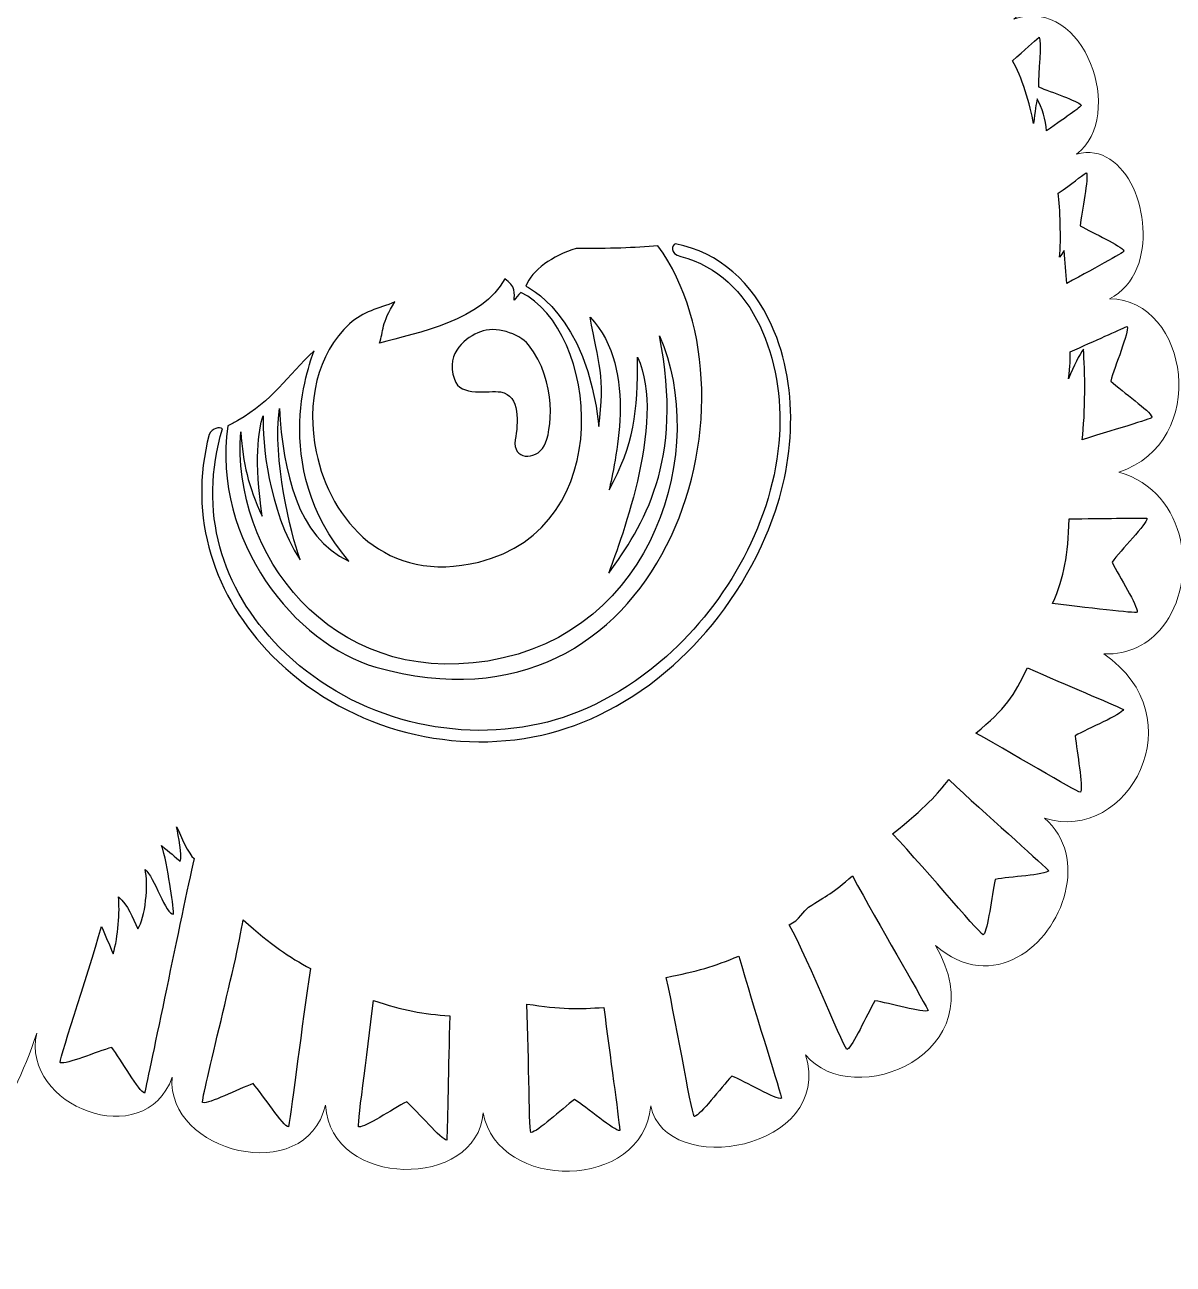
# Model space of a CAD drawing. Header units: centimetres. Extents: x -27.2 to 31.2, y -37.1 to 12.1.
# Drawn here: x 3.75 to 7.503, y -19.382 to -15.332 of the extents above; entities that cross this region are included whole.
import ezdxf

# ---------------------------------------------------------------- set-up
doc = ezdxf.new("R2010")
doc.units = ezdxf.units.CM
doc.header["$MEASUREMENT"] = 0
doc.layers.add('engrav 9', color=7, linetype='Continuous')
doc.layers.add('layer 9', color=7, linetype='Continuous')

msp = doc.modelspace()

# ---------------------------------------------------------------- linework, layer by layer
at = {"layer": 'engrav 9'}
for points, knots in [([(7.08903, -15.67859), (7.15721, -15.63089), (7.20923, -15.59423), (7.20134, -15.59499), (7.20134, -15.59499), (7.19091, -15.57995), (7.10414, -15.55321), (7.06228, -15.53486), (7.06228, -15.53486), (7.06126, -15.49318), (7.0743, -15.38495), (7.06413, -15.37313), (7.06413, -15.37313), (7.04798, -15.3866), (7.01666, -15.41456), (6.97765, -15.44956), (6.97765, -15.44956), (7.00614, -15.49846), (7.03685, -15.59484), (7.04617, -15.65491), (7.04617, -15.65491), (7.05157, -15.61432), (7.05474, -15.58994), (7.05802, -15.57391), (7.05802, -15.57391), (7.07263, -15.60266), (7.08787, -15.64336), (7.08903, -15.67859)], [0, 0, 0, 0, 0.125, 0.125, 0.125, 0.125, 0.25, 0.25, 0.25, 0.25, 0.375, 0.375, 0.375, 0.375, 0.5, 0.5, 0.5, 0.5, 0.625, 0.625, 0.625, 0.625, 0.75, 0.75, 0.75, 0.75, 1, 1, 1, 1]), ([(7.1546, -16.17741), (7.25851, -16.1207), (7.35186, -16.07094), (7.34131, -16.07074), (7.34131, -16.07074), (7.3318, -16.05327), (7.24161, -16.01376), (7.19873, -15.98883), (7.19873, -15.98883), (7.20224, -15.94396), (7.22822, -15.82941), (7.21862, -15.81547), (7.21862, -15.81547), (7.19993, -15.8278), (7.17239, -15.8505), (7.12719, -15.88281), (7.12719, -15.88281), (7.13328, -15.92991), (7.13642, -16.03391), (7.13156, -16.0915), (7.13156, -16.0915), (7.138, -16.08316), (7.14019, -16.08069), (7.14621, -16.06969), (7.14621, -16.06969), (7.15039, -16.10863), (7.15206, -16.14159), (7.1546, -16.17741)], [0, 0, 0, 0, 0.125, 0.125, 0.125, 0.125, 0.25, 0.25, 0.25, 0.25, 0.375, 0.375, 0.375, 0.375, 0.5, 0.5, 0.5, 0.5, 0.625, 0.625, 0.625, 0.625, 0.75, 0.75, 0.75, 0.75, 1, 1, 1, 1]), ([(5.87679, -16.04822), (6.0194, -16.07485), (6.12815, -16.17659), (6.19026, -16.31375), (6.19026, -16.31375), (6.28735, -16.52819), (6.26372, -16.79062), (6.17185, -17.00236), (6.17185, -17.00236), (6.095, -17.17945), (5.98813, -17.31951), (5.87006, -17.42459), (5.87006, -17.42459), (5.73224, -17.54721), (5.57886, -17.62234), (5.43979, -17.65319), (5.43979, -17.65319), (5.12977, -17.72197), (4.78895, -17.62702), (4.5586, -17.39382), (4.5586, -17.39382), (4.36974, -17.2027), (4.28125, -16.94139), (4.35281, -16.67087), (4.35281, -16.67087), (4.36348, -16.65043), (4.38572, -16.6447), (4.39606, -16.65207), (4.39606, -16.65207), (4.31644, -16.92337), (4.39068, -17.17234), (4.58284, -17.36678), (4.58284, -17.36678), (4.80487, -17.59154), (5.13388, -17.68289), (5.43263, -17.61664), (5.43263, -17.61664), (5.56646, -17.58697), (5.71428, -17.51443), (5.84747, -17.39594), (5.84747, -17.39594), (6.04401, -17.22105), (6.19915, -16.94995), (6.21596, -16.67398), (6.21596, -16.67398), (6.23064, -16.43352), (6.13652, -16.15166), (5.89381, -16.08957), (5.89381, -16.08957), (5.85632, -16.08005), (5.86321, -16.05026), (5.87679, -16.04822)], [0, 0, 0, 0, 0.0714286, 0.0714286, 0.0714286, 0.0714286, 0.1428571, 0.1428571, 0.1428571, 0.1428571, 0.2142857, 0.2142857, 0.2142857, 0.2142857, 0.2857143, 0.2857143, 0.2857143, 0.2857143, 0.3571429, 0.3571429, 0.3571429, 0.3571429, 0.4285714, 0.4285714, 0.4285714, 0.4285714, 0.5, 0.5, 0.5, 0.5, 0.5714286, 0.5714286, 0.5714286, 0.5714286, 0.6428571, 0.6428571, 0.6428571, 0.6428571, 0.7142857, 0.7142857, 0.7142857, 0.7142857, 0.7857143, 0.7857143, 0.7857143, 0.7857143, 0.8571429, 0.8571429, 0.8571429, 0.8571429, 1, 1, 1, 1]), ([(4.8972, -17.43114), (4.63518, -17.35666), (4.36035, -17.01735), (4.41368, -16.64321), (4.41368, -16.64321), (4.42522, -16.63722), (4.43621, -16.63111), (4.4466, -16.62518), (4.4466, -16.62518), (4.55867, -16.56124), (4.60801, -16.47997), (4.69547, -16.39795), (4.69547, -16.39795), (4.68904, -16.41912), (4.54075, -16.76954), (4.80875, -17.08457), (4.80875, -17.08457), (4.64043, -17.00728), (4.5938, -16.79017), (4.58208, -16.58608), (4.58208, -16.58608), (4.5599, -16.7531), (4.61777, -16.98832), (4.64943, -17.08016), (4.64943, -17.08016), (4.54447, -16.91681), (4.52632, -16.69324), (4.52891, -16.61053), (4.52891, -16.61053), (4.5123, -16.65868), (4.49974, -16.75622), (4.52595, -16.93815), (4.52595, -16.93815), (4.47921, -16.838), (4.46353, -16.76791), (4.4559, -16.66232), (4.4559, -16.66232), (4.4247, -17.05573), (4.74554, -17.495), (5.26277, -17.4112), (5.26277, -17.4112), (5.81456, -17.32179), (5.98445, -16.70905), (5.82364, -16.34892), (5.82364, -16.34892), (5.90681, -16.76097), (5.7686, -16.97193), (5.65809, -17.12417), (5.65809, -17.12417), (5.68229, -17.05519), (5.85226, -16.62619), (5.75193, -16.41822), (5.75193, -16.41822), (5.755, -16.59706), (5.73914, -16.70449), (5.65999, -16.85177), (5.65999, -16.85177), (5.67421, -16.77315), (5.7602, -16.45833), (5.59716, -16.28761), (5.59716, -16.28761), (5.62502, -16.43556), (5.64707, -16.48261), (5.62546, -16.64521), (5.62546, -16.64521), (5.58797, -16.27311), (5.38708, -16.18735), (5.38741, -16.18645), (5.38741, -16.18645), (5.40758, -16.13282), (5.47374, -16.0875), (5.55205, -16.06299), (5.55205, -16.06299), (5.66175, -16.06393), (5.74156, -16.06154), (5.819, -16.05441), (5.819, -16.05441), (6.1871, -16.5644), (5.83393, -17.69739), (4.8972, -17.43114)], [0, 0, 0, 0, 0.047619, 0.047619, 0.047619, 0.047619, 0.0952381, 0.0952381, 0.0952381, 0.0952381, 0.1428571, 0.1428571, 0.1428571, 0.1428571, 0.1904762, 0.1904762, 0.1904762, 0.1904762, 0.2380952, 0.2380952, 0.2380952, 0.2380952, 0.2857143, 0.2857143, 0.2857143, 0.2857143, 0.3333333, 0.3333333, 0.3333333, 0.3333333, 0.3809524, 0.3809524, 0.3809524, 0.3809524, 0.4285714, 0.4285714, 0.4285714, 0.4285714, 0.4761905, 0.4761905, 0.4761905, 0.4761905, 0.5238095, 0.5238095, 0.5238095, 0.5238095, 0.5714286, 0.5714286, 0.5714286, 0.5714286, 0.6190476, 0.6190476, 0.6190476, 0.6190476, 0.6666667, 0.6666667, 0.6666667, 0.6666667, 0.7142857, 0.7142857, 0.7142857, 0.7142857, 0.7619048, 0.7619048, 0.7619048, 0.7619048, 0.8095238, 0.8095238, 0.8095238, 0.8095238, 0.8571429, 0.8571429, 0.8571429, 0.8571429, 0.9047619, 0.9047619, 0.9047619, 0.9047619, 1, 1, 1, 1]), ([(5.23354, -17.08777), (4.93003, -17.1625), (4.74881, -16.95265), (4.70248, -16.72811), (4.70248, -16.72811), (4.6695, -16.5682), (4.70537, -16.40618), (4.81135, -16.30945), (4.81135, -16.30945), (4.85679, -16.26798), (4.90432, -16.26011), (4.95954, -16.23802), (4.95954, -16.23802), (4.91403, -16.30567), (4.92342, -16.33444), (4.90864, -16.37271), (4.90864, -16.37271), (5.03214, -16.33914), (5.24998, -16.29671), (5.31823, -16.16208), (5.31823, -16.16208), (5.35436, -16.18362), (5.35122, -16.214), (5.34872, -16.23155), (5.34872, -16.23155), (5.35543, -16.22498), (5.36273, -16.21643), (5.37083, -16.20663), (5.37083, -16.20663), (5.62281, -16.32733), (5.69336, -16.97459), (5.23354, -17.08777)], [0, 0, 0, 0, 0.1111111, 0.1111111, 0.1111111, 0.1111111, 0.2222222, 0.2222222, 0.2222222, 0.2222222, 0.3333333, 0.3333333, 0.3333333, 0.3333333, 0.4444444, 0.4444444, 0.4444444, 0.4444444, 0.5555556, 0.5555556, 0.5555556, 0.5555556, 0.6666667, 0.6666667, 0.6666667, 0.6666667, 0.7777778, 0.7777778, 0.7777778, 0.7777778, 1, 1, 1, 1]), ([(5.15375, -16.49054), (5.12369, -16.39873), (5.19399, -16.3536), (5.23868, -16.33538), (5.23868, -16.33538), (5.286, -16.31609), (5.36493, -16.33932), (5.39594, -16.37797), (5.39594, -16.37797), (5.49146, -16.49701), (5.47197, -16.66406), (5.44701, -16.70849), (5.44701, -16.70849), (5.41921, -16.75796), (5.34227, -16.75439), (5.35292, -16.68853), (5.35292, -16.68853), (5.3616, -16.63479), (5.37127, -16.54347), (5.30441, -16.53202), (5.30441, -16.53202), (5.26717, -16.52566), (5.17346, -16.55079), (5.15375, -16.49054)], [0, 0, 0, 0, 0.1428571, 0.1428571, 0.1428571, 0.1428571, 0.2857143, 0.2857143, 0.2857143, 0.2857143, 0.4285714, 0.4285714, 0.4285714, 0.4285714, 0.5714286, 0.5714286, 0.5714286, 0.5714286, 0.7142857, 0.7142857, 0.7142857, 0.7142857, 1, 1, 1, 1]), ([(7.205, -16.68803), (7.33162, -16.64852), (7.44462, -16.6164), (7.43304, -16.6138), (7.43304, -16.6138), (7.42631, -16.59338), (7.33876, -16.53229), (7.29829, -16.49677), (7.29829, -16.49677), (7.31057, -16.45017), (7.35981, -16.33497), (7.35234, -16.31819), (7.35234, -16.31819), (7.32165, -16.33068), (7.25019, -16.3633), (7.16584, -16.40144), (7.16584, -16.40144), (7.16647, -16.42565), (7.16605, -16.44349), (7.16089, -16.48928), (7.16089, -16.48928), (7.1777, -16.44484), (7.19544, -16.41203), (7.20904, -16.392), (7.20904, -16.392), (7.21519, -16.45879), (7.21594, -16.60466), (7.205, -16.68803)], [0, 0, 0, 0, 0.125, 0.125, 0.125, 0.125, 0.25, 0.25, 0.25, 0.25, 0.375, 0.375, 0.375, 0.375, 0.5, 0.5, 0.5, 0.5, 0.625, 0.625, 0.625, 0.625, 0.75, 0.75, 0.75, 0.75, 1, 1, 1, 1]), ([(7.1085, -17.22376), (7.25291, -17.23979), (7.39559, -17.25859), (7.3849, -17.25081), (7.3849, -17.25081), (7.38608, -17.2292), (7.32723, -17.13719), (7.30262, -17.08794), (7.30262, -17.08794), (7.33078, -17.04989), (7.41781, -16.96346), (7.41694, -16.94494), (7.41694, -16.94494), (7.37801, -16.94384), (7.27597, -16.94558), (7.16246, -16.94657), (7.16246, -16.94657), (7.15856, -17.06967), (7.14782, -17.13036), (7.1085, -17.22376)], [0, 0, 0, 0, 0.1666667, 0.1666667, 0.1666667, 0.1666667, 0.3333333, 0.3333333, 0.3333333, 0.3333333, 0.5, 0.5, 0.5, 0.5, 0.6666667, 0.6666667, 0.6666667, 0.6666667, 1, 1, 1, 1]), ([(6.85725, -17.6467), (7.00531, -17.72876), (7.20884, -17.85356), (7.2, -17.83914), (7.2, -17.83914), (7.20888, -17.81963), (7.18769, -17.71074), (7.18272, -17.65523), (7.18272, -17.65523), (7.22245, -17.63151), (7.334, -17.58705), (7.3399, -17.56958), (7.3399, -17.56958), (7.29563, -17.54863), (7.15957, -17.49201), (7.02605, -17.43387), (7.02605, -17.43387), (6.98202, -17.52467), (6.95538, -17.56834), (6.85725, -17.6467)], [0, 0, 0, 0, 0.1666667, 0.1666667, 0.1666667, 0.1666667, 0.3333333, 0.3333333, 0.3333333, 0.3333333, 0.5, 0.5, 0.5, 0.5, 0.6666667, 0.6666667, 0.6666667, 0.6666667, 1, 1, 1, 1]), ([(6.58538, -17.97565), (6.70236, -18.10088), (6.88736, -18.32334), (6.8829, -18.30523), (6.8829, -18.30523), (6.89714, -18.2897), (6.90942, -18.17929), (6.92124, -18.12493), (6.92124, -18.12493), (6.96595, -18.11575), (7.08503, -18.11094), (7.09581, -18.09635), (7.09581, -18.09635), (7.0524, -18.05423), (6.89626, -17.91686), (6.76932, -17.79879), (6.76932, -17.79879), (6.73273, -17.84559), (6.69424, -17.89061), (6.58538, -17.97565)], [0, 0, 0, 0, 0.1666667, 0.1666667, 0.1666667, 0.1666667, 0.3333333, 0.3333333, 0.3333333, 0.3333333, 0.5, 0.5, 0.5, 0.5, 0.6666667, 0.6666667, 0.6666667, 0.6666667, 1, 1, 1, 1]), ([(4.0393, -18.36754), (4.02401, -18.33499), (4.01573, -18.31065), (4.00058, -18.27871), (4.00058, -18.27871), (3.95492, -18.44486), (3.85356, -18.73734), (3.8669, -18.72407), (3.8669, -18.72407), (3.88654, -18.72993), (3.98379, -18.68865), (4.03441, -18.67372), (4.03441, -18.67372), (4.06337, -18.71109), (4.12417, -18.8199), (4.1414, -18.82299), (4.1414, -18.82299), (4.15704, -18.75599), (4.26292, -18.2389), (4.30318, -18.05647), (4.30318, -18.05647), (4.28621, -18.04444), (4.25975, -17.98302), (4.24627, -17.9527), (4.24627, -17.9527), (4.25272, -17.98504), (4.26352, -18.04375), (4.25841, -18.0668), (4.25841, -18.0668), (4.24146, -18.0506), (4.22441, -18.03692), (4.19643, -18.01409), (4.19643, -18.01409), (4.20887, -18.04491), (4.21669, -18.09564), (4.22385, -18.14061), (4.22385, -18.14061), (4.23035, -18.18136), (4.23718, -18.21724), (4.23579, -18.23838), (4.23579, -18.23838), (4.21252, -18.24292), (4.17233, -18.11438), (4.14297, -18.09225), (4.14297, -18.09225), (4.15572, -18.13782), (4.14388, -18.2539), (4.11922, -18.28632), (4.11922, -18.28632), (4.10283, -18.24852), (4.08687, -18.20942), (4.05636, -18.18226), (4.05636, -18.18226), (4.06124, -18.23045), (4.05555, -18.31155), (4.0393, -18.36754)], [0, 0, 0, 0, 0.0666667, 0.0666667, 0.0666667, 0.0666667, 0.1333333, 0.1333333, 0.1333333, 0.1333333, 0.2, 0.2, 0.2, 0.2, 0.2666667, 0.2666667, 0.2666667, 0.2666667, 0.3333333, 0.3333333, 0.3333333, 0.3333333, 0.4, 0.4, 0.4, 0.4, 0.4666667, 0.4666667, 0.4666667, 0.4666667, 0.5333333, 0.5333333, 0.5333333, 0.5333333, 0.6, 0.6, 0.6, 0.6, 0.6666667, 0.6666667, 0.6666667, 0.6666667, 0.7333333, 0.7333333, 0.7333333, 0.7333333, 0.8, 0.8, 0.8, 0.8, 0.8666667, 0.8666667, 0.8666667, 0.8666667, 1, 1, 1, 1]), ([(6.24781, -18.27362), (6.31236, -18.38867), (6.43648, -18.70226), (6.43787, -18.67987), (6.43787, -18.67987), (6.45598, -18.6699), (6.50046, -18.56925), (6.52784, -18.52163), (6.52784, -18.52163), (6.57303, -18.52793), (6.68742, -18.5633), (6.70199, -18.55307), (6.70199, -18.55307), (6.67031, -18.49279), (6.54257, -18.27594), (6.45459, -18.1135), (6.45459, -18.1135), (6.38925, -18.16964), (6.36999, -18.1782), (6.31132, -18.21576), (6.31132, -18.21576), (6.29452, -18.22652), (6.28025, -18.25877), (6.24781, -18.27362)], [0, 0, 0, 0, 0.1428571, 0.1428571, 0.1428571, 0.1428571, 0.2857143, 0.2857143, 0.2857143, 0.2857143, 0.4285714, 0.4285714, 0.4285714, 0.4285714, 0.5714286, 0.5714286, 0.5714286, 0.5714286, 0.7142857, 0.7142857, 0.7142857, 0.7142857, 1, 1, 1, 1]), ([(4.46336, -18.25703), (4.44468, -18.3895), (4.3175, -18.87068), (4.33195, -18.8543), (4.33195, -18.8543), (4.35191, -18.85877), (4.44639, -18.81077), (4.49597, -18.79233), (4.49597, -18.79233), (4.52718, -18.82759), (4.59461, -18.93191), (4.612, -18.93378), (4.612, -18.93378), (4.62345, -18.86582), (4.65537, -18.60126), (4.68419, -18.41639), (4.68419, -18.41639), (4.61175, -18.37777), (4.55923, -18.34197), (4.46336, -18.25703)], [0, 0, 0, 0, 0.1666667, 0.1666667, 0.1666667, 0.1666667, 0.3333333, 0.3333333, 0.3333333, 0.3333333, 0.5, 0.5, 0.5, 0.5, 0.6666667, 0.6666667, 0.6666667, 0.6666667, 1, 1, 1, 1]), ([(5.84582, -18.44499), (5.88401, -18.6153), (5.93353, -18.91806), (5.93875, -18.89986), (5.93875, -18.89986), (5.95853, -18.89455), (6.02342, -18.80727), (6.06027, -18.76753), (6.06027, -18.76753), (6.10294, -18.78457), (6.20676, -18.84667), (6.22315, -18.84021), (6.22315, -18.84021), (6.20597, -18.77665), (6.1337, -18.55182), (6.08298, -18.3753), (6.08298, -18.3753), (6.00133, -18.40925), (5.94786, -18.42554), (5.84582, -18.44499)], [0, 0, 0, 0, 0.1666667, 0.1666667, 0.1666667, 0.1666667, 0.3333333, 0.3333333, 0.3333333, 0.3333333, 0.5, 0.5, 0.5, 0.5, 0.6666667, 0.6666667, 0.6666667, 0.6666667, 1, 1, 1, 1]), ([(4.88915, -18.52081), (4.86972, -18.69742), (4.83243, -18.94782), (4.84219, -18.93366), (4.84219, -18.93366), (4.8625, -18.93557), (4.95088, -18.8759), (4.99803, -18.85129), (4.99803, -18.85129), (5.033, -18.88234), (5.1117, -18.97732), (5.12917, -18.97697), (5.12917, -18.97697), (5.13222, -18.92033), (5.13388, -18.73745), (5.13867, -18.57019), (5.13867, -18.57019), (5.05259, -18.5656), (4.98577, -18.55229), (4.88915, -18.52081)], [0, 0, 0, 0, 0.1666667, 0.1666667, 0.1666667, 0.1666667, 0.3333333, 0.3333333, 0.3333333, 0.3333333, 0.5, 0.5, 0.5, 0.5, 0.6666667, 0.6666667, 0.6666667, 0.6666667, 1, 1, 1, 1]), ([(5.39065, -18.53223), (5.39805, -18.70967), (5.39736, -18.96718), (5.40476, -18.9517), (5.40476, -18.9517), (5.42511, -18.95011), (5.50328, -18.87611), (5.54607, -18.84375), (5.54607, -18.84375), (5.58531, -18.8684), (5.67739, -18.94869), (5.69459, -18.94536), (5.69459, -18.94536), (5.68899, -18.88903), (5.66295, -18.70877), (5.64234, -18.5431), (5.64234, -18.5431), (5.56071, -18.54894), (5.50131, -18.54952), (5.39065, -18.53223)], [0, 0, 0, 0, 0.1666667, 0.1666667, 0.1666667, 0.1666667, 0.3333333, 0.3333333, 0.3333333, 0.3333333, 0.5, 0.5, 0.5, 0.5, 0.6666667, 0.6666667, 0.6666667, 0.6666667, 1, 1, 1, 1])]:
    msp.add_open_spline(points, degree=3, knots=knots, dxfattribs=at)
at = {"layer": 'layer 9', "color": 1, "lineweight": 9}
msp.add_open_spline([(3.44172, -13.41899), (4.46938, -13.34475), (5.04729, -13.77605), (5.52298, -13.51547), (5.52298, -13.51547), (5.49267, -13.61005), (5.4601, -13.6642), (5.39946, -13.72581), (5.39946, -13.72581), (5.59035, -13.66878), (5.80006, -13.54506), (5.91919, -13.38433), (5.91919, -13.38433), (5.91919, -13.52887), (5.88667, -13.59836), (5.85191, -13.71253), (5.85191, -13.71253), (6.17563, -13.36454), (6.55201, -12.70784), (7.04609, -12.57107), (7.04609, -12.57107), (7.02985, -12.62648), (6.95138, -12.84856), (6.95311, -12.9096), (6.95311, -12.9096), (7.00462, -12.87849), (7.29943, -12.69286), (7.37822, -12.62751), (7.37822, -12.62751), (7.37822, -12.77135), (7.29829, -12.97864), (7.15367, -13.15151), (7.15367, -13.15151), (7.34802, -13.0349), (7.54944, -12.86392), (7.59114, -12.64694), (7.59114, -12.64694), (7.67314, -13.015), (7.54199, -13.39095), (7.31649, -13.69366), (7.31649, -13.69366), (7.4386, -13.64461), (7.53058, -13.58431), (7.59497, -13.47947), (7.59497, -13.47947), (7.54821, -14.08647), (6.62687, -14.58987), (6.7417, -14.84597), (6.7417, -14.84597), (7.0457, -14.83492), (7.11189, -15.21523), (6.98183, -15.31365), (6.98183, -15.31365), (7.2152, -15.2346), (7.34887, -15.63207), (7.18703, -15.75468), (7.18703, -15.75468), (7.35077, -15.70982), (7.44908, -15.9673), (7.38412, -16.12721), (7.38412, -16.12721), (7.36663, -16.17025), (7.33729, -16.20624), (7.29424, -16.22736), (7.29424, -16.22736), (7.55557, -16.23052), (7.62351, -16.69684), (7.32452, -16.79403), (7.32452, -16.79403), (7.55381, -16.85817), (7.58549, -17.15038), (7.46765, -17.2997), (7.46765, -17.2997), (7.42365, -17.35546), (7.35879, -17.3913), (7.27558, -17.38793), (7.27558, -17.38793), (7.57872, -17.59275), (7.35796, -18.01031), (7.08214, -17.9249), (7.08214, -17.9249), (7.22859, -18.05062), (7.14567, -18.29666), (6.99307, -18.37951), (6.99307, -18.37951), (6.91502, -18.42189), (6.81869, -18.42158), (6.72553, -18.3406), (6.72553, -18.3406), (6.93382, -18.69613), (6.45413, -18.88531), (6.30137, -18.69824), (6.30137, -18.69824), (6.3946, -19.01041), (5.84383, -19.10426), (5.79562, -18.86526), (5.79562, -18.86526), (5.76999, -19.1438), (5.29575, -19.1472), (5.2479, -18.88752), (5.2479, -18.88752), (5.22891, -19.13856), (4.74867, -19.13759), (4.73283, -18.86281), (4.73283, -18.86281), (4.66758, -19.13332), (4.21078, -19.01643), (4.23174, -18.77123), (4.23174, -18.77123), (4.14286, -19.02193), (3.73544, -18.86584), (3.789, -18.62724), (3.789, -18.62724), (3.70833, -18.88595), (3.55042, -19.04995), (3.51409, -19.22962), (3.51409, -19.22962), (3.50969, -19.25141), (3.48162, -19.38231), (3.44172, -19.38219), (3.44172, -19.38219), (3.40182, -19.38231), (3.37375, -19.25141), (3.36935, -19.22962), (3.36935, -19.22962), (3.33302, -19.04995), (3.17511, -18.88595), (3.09444, -18.62724), (3.09444, -18.62724), (3.148, -18.86584), (2.74058, -19.02193), (2.6517, -18.77123), (2.6517, -18.77123), (2.67266, -19.01643), (2.21586, -19.13332), (2.15061, -18.86281), (2.15061, -18.86281), (2.13477, -19.13759), (1.65453, -19.13856), (1.63554, -18.88752), (1.63554, -18.88752), (1.58769, -19.1472), (1.11345, -19.1438), (1.08782, -18.86526), (1.08782, -18.86526), (1.03961, -19.10426), (0.48884, -19.01041), (0.58207, -18.69824), (0.58207, -18.69824), (0.42931, -18.88531), (-0.05038, -18.69613), (0.15791, -18.3406), (0.15791, -18.3406), (0.06475, -18.42158), (-0.03158, -18.42189), (-0.10963, -18.37951), (-0.10963, -18.37951), (-0.26223, -18.29666), (-0.34515, -18.05062), (-0.1987, -17.9249), (-0.1987, -17.9249), (-0.47452, -18.01031), (-0.69528, -17.59275), (-0.39214, -17.38793), (-0.39214, -17.38793), (-0.47535, -17.3913), (-0.54021, -17.35546), (-0.58421, -17.2997), (-0.58421, -17.2997), (-0.70205, -17.15038), (-0.67037, -16.85817), (-0.44108, -16.79403), (-0.44108, -16.79403), (-0.74007, -16.69684), (-0.67213, -16.23052), (-0.4108, -16.22736), (-0.4108, -16.22736), (-0.45385, -16.20624), (-0.48319, -16.17025), (-0.50068, -16.12721), (-0.50068, -16.12721), (-0.56564, -15.9673), (-0.46733, -15.70982), (-0.30359, -15.75468), (-0.30359, -15.75468), (-0.46543, -15.63207), (-0.33176, -15.2346), (-0.09839, -15.31365), (-0.09839, -15.31365), (-0.22845, -15.21523), (-0.16226, -14.83492), (0.14174, -14.84597), (0.14174, -14.84597), (0.25657, -14.58987), (-0.66477, -14.08647), (-0.71153, -13.47947), (-0.71153, -13.47947), (-0.64714, -13.58431), (-0.55516, -13.64461), (-0.43305, -13.69366), (-0.43305, -13.69366), (-0.65855, -13.39095), (-0.7897, -13.015), (-0.7077, -12.64694), (-0.7077, -12.64694), (-0.666, -12.86392), (-0.46458, -13.0349), (-0.27023, -13.15151), (-0.27023, -13.15151), (-0.41485, -12.97864), (-0.49478, -12.77135), (-0.49478, -12.62751), (-0.49478, -12.62751), (-0.41599, -12.69286), (-0.12118, -12.87849), (-0.06967, -12.9096), (-0.06967, -12.9096), (-0.06794, -12.84856), (-0.14641, -12.62648), (-0.16265, -12.57107), (-0.16265, -12.57107), (0.33143, -12.70784), (0.70781, -13.36454), (1.03153, -13.71253), (1.03153, -13.71253), (0.99677, -13.59836), (0.96425, -13.52887), (0.96425, -13.38433), (0.96425, -13.38433), (1.08338, -13.54506), (1.29309, -13.66878), (1.48398, -13.72581), (1.48398, -13.72581), (1.42334, -13.6642), (1.39077, -13.61005), (1.36046, -13.51547), (1.36046, -13.51547), (1.83615, -13.77605), (2.41406, -13.34475), (3.44172, -13.41899)], degree=3, knots=[0, 0, 0, 0, 0.0163934, 0.0163934, 0.0163934, 0.0163934, 0.0327869, 0.0327869, 0.0327869, 0.0327869, 0.0491803, 0.0491803, 0.0491803, 0.0491803, 0.0655738, 0.0655738, 0.0655738, 0.0655738, 0.0819672, 0.0819672, 0.0819672, 0.0819672, 0.0983607, 0.0983607, 0.0983607, 0.0983607, 0.1147541, 0.1147541, 0.1147541, 0.1147541, 0.1311475, 0.1311475, 0.1311475, 0.1311475, 0.147541, 0.147541, 0.147541, 0.147541, 0.1639344, 0.1639344, 0.1639344, 0.1639344, 0.1803279, 0.1803279, 0.1803279, 0.1803279, 0.1967213, 0.1967213, 0.1967213, 0.1967213, 0.2131148, 0.2131148, 0.2131148, 0.2131148, 0.2295082, 0.2295082, 0.2295082, 0.2295082, 0.2459016, 0.2459016, 0.2459016, 0.2459016, 0.2622951, 0.2622951, 0.2622951, 0.2622951, 0.2786885, 0.2786885, 0.2786885, 0.2786885, 0.295082, 0.295082, 0.295082, 0.295082, 0.3114754, 0.3114754, 0.3114754, 0.3114754, 0.3278689, 0.3278689, 0.3278689, 0.3278689, 0.3442623, 0.3442623, 0.3442623, 0.3442623, 0.3606557, 0.3606557, 0.3606557, 0.3606557, 0.3770492, 0.3770492, 0.3770492, 0.3770492, 0.3934426, 0.3934426, 0.3934426, 0.3934426, 0.4098361, 0.4098361, 0.4098361, 0.4098361, 0.4262295, 0.4262295, 0.4262295, 0.4262295, 0.442623, 0.442623, 0.442623, 0.442623, 0.4590164, 0.4590164, 0.4590164, 0.4590164, 0.4754098, 0.4754098, 0.4754098, 0.4754098, 0.4918033, 0.4918033, 0.4918033, 0.4918033, 0.5081967, 0.5081967, 0.5081967, 0.5081967, 0.5245902, 0.5245902, 0.5245902, 0.5245902, 0.5409836, 0.5409836, 0.5409836, 0.5409836, 0.557377, 0.557377, 0.557377, 0.557377, 0.5737705, 0.5737705, 0.5737705, 0.5737705, 0.5901639, 0.5901639, 0.5901639, 0.5901639, 0.6065574, 0.6065574, 0.6065574, 0.6065574, 0.6229508, 0.6229508, 0.6229508, 0.6229508, 0.6393443, 0.6393443, 0.6393443, 0.6393443, 0.6557377, 0.6557377, 0.6557377, 0.6557377, 0.6721311, 0.6721311, 0.6721311, 0.6721311, 0.6885246, 0.6885246, 0.6885246, 0.6885246, 0.704918, 0.704918, 0.704918, 0.704918, 0.7213115, 0.7213115, 0.7213115, 0.7213115, 0.7377049, 0.7377049, 0.7377049, 0.7377049, 0.7540984, 0.7540984, 0.7540984, 0.7540984, 0.7704918, 0.7704918, 0.7704918, 0.7704918, 0.7868852, 0.7868852, 0.7868852, 0.7868852, 0.8032787, 0.8032787, 0.8032787, 0.8032787, 0.8196721, 0.8196721, 0.8196721, 0.8196721, 0.8360656, 0.8360656, 0.8360656, 0.8360656, 0.852459, 0.852459, 0.852459, 0.852459, 0.8688525, 0.8688525, 0.8688525, 0.8688525, 0.8852459, 0.8852459, 0.8852459, 0.8852459, 0.9016393, 0.9016393, 0.9016393, 0.9016393, 0.9180328, 0.9180328, 0.9180328, 0.9180328, 0.9344262, 0.9344262, 0.9344262, 0.9344262, 0.9508197, 0.9508197, 0.9508197, 0.9508197, 0.9672131, 0.9672131, 0.9672131, 0.9672131, 1, 1, 1, 1], dxfattribs=at)

doc.saveas('drawing.dxf')
